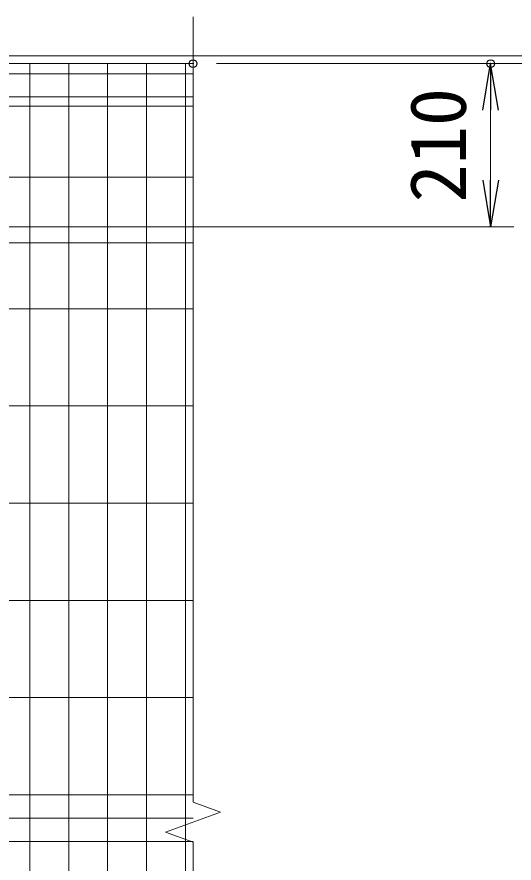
# Model space of a CAD drawing. Units: millimetres, scale not verified. Extents: x -6300 to 6300, y -4454 to 4456.
# Drawn here: x 1253 to 1892, y -807 to 280 of the extents above; entities that cross this region are included whole.
import ezdxf
from ezdxf.enums import TextEntityAlignment as Align

# ---------------------------------------------------------------- set-up
doc = ezdxf.new("R2010")
doc.units = ezdxf.units.MM
doc.header["$LTSCALE"] = 20
doc.header["$PDMODE"] = 32
doc.header["$PDSIZE"] = 10
for name, color, linetype, lineweight in [('0-6_D-STR-DIM', 7, 'Continuous', 13), ('0-8_Defpoints', 8, 'Continuous', 25), ('0-A_D-STR2', 7, 'Continuous', 13)]:
    doc.layers.add(name, color=color, linetype=linetype, lineweight=lineweight)
doc.layers.add('0-7_0', color=7, linetype='Continuous')
doc.styles.add('ＭＳ ゴシック', font='')
doc.styles.get('ＭＳ ゴシック').set_extended_font_data('MS Gothic')

# ---------------------------------------------------------------- blocks, each defined once
blk = doc.blocks.new('_Open')
at = {"layer": '0-7_0'}
blk.add_line((-20, 3.333), (0, 0), dxfattribs=at)
blk.add_lwpolyline([(-20, -3.333), (0, 0), (-20, 0)], dxfattribs=at)

msp = doc.modelspace()

# ---------------------------------------------------------------- linework, layer by layer
at = {"layer": '0-6_D-STR-DIM'}
for p, q in [((1478.89, 280.26), (1478.89, -729.09)), ((767.64, 230.26), (2431.44, 230.26)), ((767.64, 230.26), (2251.44, 230.26)), ((1508.89, 220.26), (1891.44, 220.26)), ((1508.89, 220.26), (2071.44, 220.26)), ((1508.89, 220.26), (2251.44, 220.26)), ((1508.89, 220.26), (2251.44, 220.26)), ((1861.44, 70.26), (1861.44, 160.26)), ((757.72, 10.26), (1891.44, 10.26)), ((1514.13, -741.91), (1478.89, -729.09)), ((1443.65, -767.57), (1514.13, -741.91)), ((1478.89, -780.39), (1443.65, -767.57)), ((1478.89, -780.39), (1478.89, -1869.74))]:
    msp.add_line(p, q, dxfattribs=at)
at = {"layer": '0-8_Defpoints'}
for p in [(1478.89, 220.26), (1861.44, 220.26)]:
    msp.add_point(p, dxfattribs=at)
at = {"layer": '0-A_D-STR2'}
for p, q in [((1478.89, 220.26), (764.16, 220.26)), ((1269.16, -1749.74), (1269.16, 220.26)), ((1319.16, -1749.74), (1319.16, 220.26)), ((1369.16, -1749.74), (1369.16, 220.26)), ((1419.16, -1749.74), (1419.16, 220.26)), ((1469.16, -1749.74), (1469.16, 220.26)), ((825.42, 207.16), (1478.89, 207.16)), ((764.16, 177.36), (1478.89, 177.36)), ((764.16, 165.5), (1478.89, 165.5)), ((1478.89, 74.26), (764.16, 74.26)), ((1478.89, -10.24), (764.16, -10.24)), ((1478.89, -94.74), (764.16, -94.74)), ((1478.89, -219.74), (764.16, -219.74)), ((1478.89, -344.74), (764.16, -344.74)), ((1478.89, -469.74), (764.16, -469.74)), ((1478.89, -594.74), (764.16, -594.74)), ((1478.89, -719.74), (764.16, -719.74)), ((1478.89, -749.74), (764.16, -749.74)), ((1478.89, -779.74), (764.16, -779.74))]:
    msp.add_line(p, q, dxfattribs=at)

# ---------------------------------------------------------------- block references
at = {"layer": '0-6_D-STR-DIM', "xscale": 3, "yscale": 3}
for p, rotation in [((1861.44, 220.26), 90), ((1861.44, 10.26), 270)]:
    msp.add_blockref('_Open', p, dxfattribs=dict(at, rotation=rotation))

# ---------------------------------------------------------------- texts
at = {"layer": '0-6_D-STR-DIM', "style": 'ＭＳ ゴシック'}
msp.add_text('210', height=72.14, rotation=90, dxfattribs=at).set_placement((1851.31, 41.76), align=Align.BOTTOM_LEFT)

doc.saveas('drawing.dxf')
